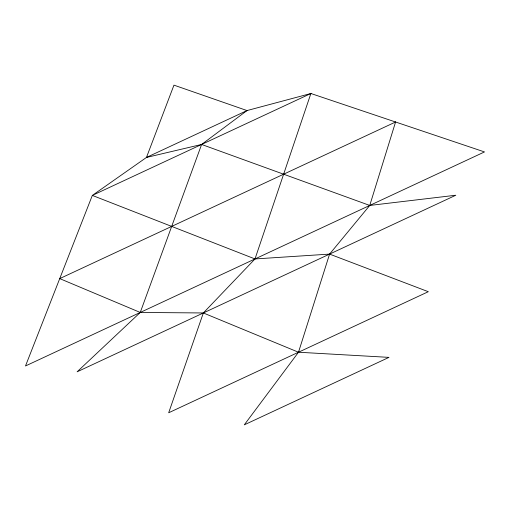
<?xml version="1.0" encoding="UTF-8"?>
<svg xmlns="http://www.w3.org/2000/svg" width="510" height="510" viewBox="0 0 510 510"><rect width="100%" height="100%" fill="white"/><g stroke="black" fill="none" stroke-linecap="round" stroke-linejoin="round"><path stroke-width="0.76" d="M395.569 122.005L369.75 205.441L329.581 254.101L298.497 352.231L244.277 424.856L388.983 357.376L298.497 352.231L203.343 312.962L140.25 312.458L59.734 278.607L395.569 122.005M310.89 93.502L255 258.946L203.343 312.962L168.683 412.768L428.311 291.701L329.581 254.101L255 258.946L92.335 195.413L25.5 365.97L484.5 151.929L310.89 93.502L247.018 110.562L146.459 157.45L92.335 195.413L310.89 93.502M201.616 144.457L140.25 312.458L77.106 371.828L455.819 195.234L369.75 205.441L201.616 144.457L146.459 157.45L173.955 85.144L247.018 110.562L201.616 144.457"/></g></svg>
